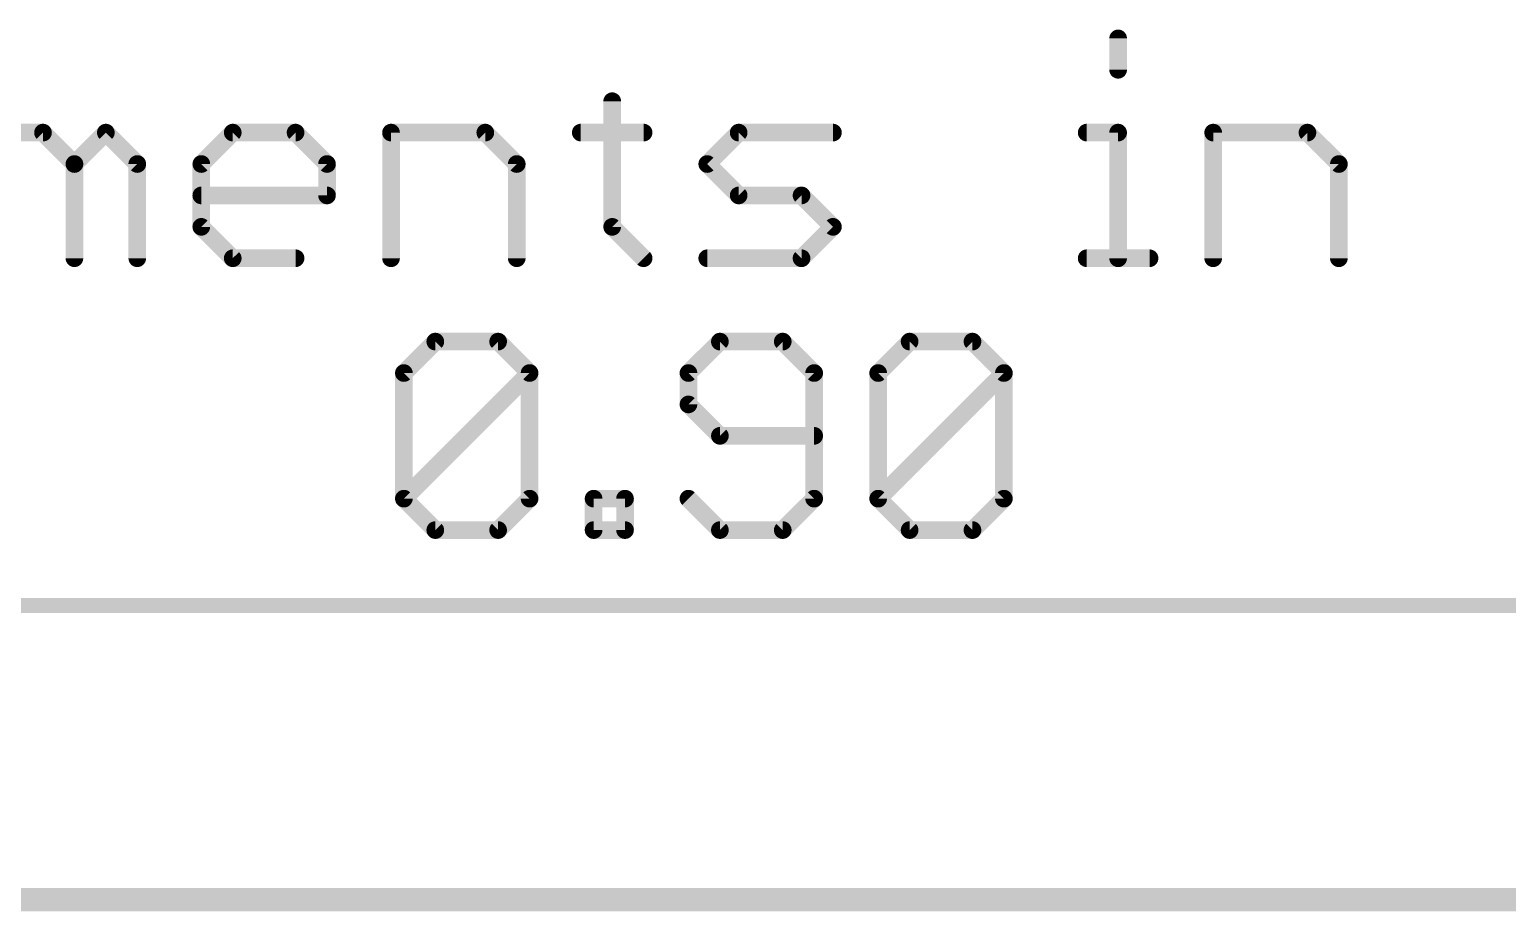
# Model space of a CAD drawing. Extents: x -37 to 70, y -12 to 15.
# Drawn here: x 5.79 to 18.55, y 7.52 to 15.13 of the extents above; entities that cross this region are included whole.
import ezdxf

# ---------------------------------------------------------------- set-up
doc = ezdxf.new("R2010")
doc.units = 0
doc.layers.add('20', color=53, linetype='CONTINUOUS')
doc.layers.add('47', color=253, linetype='CONTINUOUS')

msp = doc.modelspace()

# ---------------------------------------------------------------- linework, layer by layer
at = {"layer": '20', "const_width": 0.2032}
msp.add_lwpolyline([(0, 7.62), (22.86, 7.62)], dxfattribs=at)
at = {"layer": '47'}
for points, const_width in [([(15.1881, 15.0554), (15.1881, 14.7842)], 0.1524), ([(10.8223, 14.513), (10.8223, 13.4284)], 0.1524), ([(5.6397, 14.2419), (5.9109, 14.2419)], 0.1524), ([(5.9109, 14.2419), (6.182, 13.9707)], 0.1524), ([(6.182, 13.9707), (6.4532, 14.2419)], 0.1524), ([(6.4532, 14.2419), (6.7244, 13.9707)], 0.1524), ([(7.2769, 13.9707), (7.548, 14.2419)], 0.1524), ([(7.548, 14.2419), (8.0903, 14.2419)], 0.1524), ([(8.0903, 14.2419), (8.3615, 13.9707)], 0.1524), ([(8.914, 13.1572), (8.914, 14.2419)], 0.1524), ([(8.914, 14.2419), (9.7275, 14.2419)], 0.1524), ([(9.7275, 14.2419), (9.9987, 13.9707)], 0.1524), ([(10.5512, 14.2419), (11.0935, 14.2419)], 0.1524), ([(11.6426, 13.9707), (11.9138, 14.2419)], 0.1524), ([(11.9138, 14.2419), (12.7273, 14.2419)], 0.1524), ([(14.9169, 14.2419), (15.1881, 14.2419)], 0.1524), ([(15.1881, 14.2419), (15.1881, 13.1572)], 0.1524), ([(16.0084, 13.1572), (16.0084, 14.2419)], 0.1524), ([(16.0084, 14.2419), (16.8218, 14.2419)], 0.1524), ([(16.8218, 14.2419), (17.093, 13.9707)], 0.1524), ([(6.182, 13.9707), (6.182, 13.1572)], 0.1524), ([(6.7244, 13.9707), (6.7244, 13.1572)], 0.1524), ([(7.2769, 13.4284), (7.2769, 13.9707)], 0.1524), ([(8.3615, 13.9707), (8.3615, 13.6995)], 0.1524), ([(9.9987, 13.9707), (9.9987, 13.1572)], 0.1524), ([(11.9138, 13.6995), (11.6426, 13.9707)], 0.1524), ([(17.093, 13.9707), (17.093, 13.1572)], 0.1524), ([(8.3615, 13.6995), (7.2769, 13.6995)], 0.1524), ([(12.4561, 13.6995), (11.9138, 13.6995)], 0.1524), ([(12.7273, 13.4284), (12.4561, 13.6995)], 0.1524), ([(7.548, 13.1572), (7.2769, 13.4284)], 0.1524), ([(10.8223, 13.4284), (11.0935, 13.1572)], 0.1524), ([(12.4561, 13.1572), (12.7273, 13.4284)], 0.1524), ([(8.0903, 13.1572), (7.548, 13.1572)], 0.1524), ([(11.6426, 13.1572), (12.4561, 13.1572)], 0.1524), ([(14.9169, 13.1572), (15.4592, 13.1572)], 0.1524), ([(9.0248, 12.1665), (9.296, 12.4377)], 0.1524), ([(9.296, 12.4377), (9.8383, 12.4377)], 0.1524), ([(9.8383, 12.4377), (10.1095, 12.1665)], 0.1524), ([(11.7517, 12.4377), (11.4805, 12.1665)], 0.1524), ([(12.294, 12.4377), (11.7517, 12.4377)], 0.1524), ([(12.5652, 12.1665), (12.294, 12.4377)], 0.1524), ([(13.1177, 12.1665), (13.3889, 12.4377)], 0.1524), ([(13.3889, 12.4377), (13.9312, 12.4377)], 0.1524), ([(13.9312, 12.4377), (14.2024, 12.1665)], 0.1524), ([(9.0248, 11.0819), (9.0248, 12.1665)], 0.1524), ([(9.0248, 11.0819), (10.1095, 12.1665)], 0.1524), ([(10.1095, 12.1665), (10.1095, 11.0819)], 0.1524), ([(11.4805, 12.1665), (11.4805, 11.8954)], 0.1524), ([(12.5652, 11.0819), (12.5652, 12.1665)], 0.1524), ([(13.1177, 11.0819), (13.1177, 12.1665)], 0.1524), ([(13.1177, 11.0819), (14.2024, 12.1665)], 0.1524), ([(14.2024, 12.1665), (14.2024, 11.0819)], 0.1524), ([(11.4805, 11.8954), (11.7517, 11.6242)], 0.1524), ([(11.7517, 11.6242), (12.5652, 11.6242)], 0.1524), ([(9.296, 10.8107), (9.0248, 11.0819)], 0.1524), ([(10.1095, 11.0819), (9.8383, 10.8107)], 0.1524), ([(10.662, 10.8107), (10.662, 11.0819)], 0.1524), ([(10.662, 11.0819), (10.9331, 11.0819)], 0.1524), ([(10.9331, 11.0819), (10.9331, 10.8107)], 0.1524), ([(11.4805, 11.0819), (11.7517, 10.8107)], 0.1524), ([(12.294, 10.8107), (12.5652, 11.0819)], 0.1524), ([(13.3889, 10.8107), (13.1177, 11.0819)], 0.1524), ([(14.2024, 11.0819), (13.9312, 10.8107)], 0.1524), ([(9.8383, 10.8107), (9.296, 10.8107)], 0.1524), ([(10.9331, 10.8107), (10.662, 10.8107)], 0.1524), ([(11.7517, 10.8107), (12.294, 10.8107)], 0.1524), ([(13.9312, 10.8107), (13.3889, 10.8107)], 0.1524), ([(0.065, 10.16), (22.795, 10.16)], 0.13)]:
    msp.add_lwpolyline(points, dxfattribs=dict(at, const_width=const_width))
at = {"layer": '47', "const_width": 0.0762}
for points in [[(15.2262, 15.0554, 1), (15.15, 15.0554)], [(15.15, 14.7842, 1), (15.2262, 14.7842)], [(10.8604, 14.513, 1), (10.7842, 14.513)], [(5.9378, 14.2688, 1), (5.8839, 14.2149)], [(5.9109, 14.2038, 1), (5.9109, 14.28)], [(6.4801, 14.2688, 1), (6.4262, 14.2149)], [(6.4801, 14.2149, 1), (6.4262, 14.2688)], [(7.548, 14.28, 1), (7.548, 14.2038)], [(7.575, 14.2149, 1), (7.5211, 14.2688)], [(8.1173, 14.2688, 1), (8.0634, 14.2149)], [(8.0903, 14.2038, 1), (8.0903, 14.28)], [(8.9521, 14.2419, 1), (8.8759, 14.2419)], [(8.914, 14.28, 1), (8.914, 14.2038)], [(9.7544, 14.2688, 1), (9.7006, 14.2149)], [(9.7275, 14.2038, 1), (9.7275, 14.28)], [(10.5512, 14.28, 1), (10.5512, 14.2038)], [(11.0935, 14.2038, 1), (11.0935, 14.28)], [(11.9138, 14.28, 1), (11.9138, 14.2038)], [(11.9407, 14.2149, 1), (11.8868, 14.2688)], [(12.7273, 14.2038, 1), (12.7273, 14.28)], [(14.9169, 14.28, 1), (14.9169, 14.2038)], [(15.2262, 14.2419, 1), (15.15, 14.2419)], [(15.1881, 14.2038, 1), (15.1881, 14.28)], [(16.0465, 14.2419, 1), (15.9703, 14.2419)], [(16.0084, 14.28, 1), (16.0084, 14.2038)], [(16.8488, 14.2688, 1), (16.7949, 14.2149)], [(16.8218, 14.2038, 1), (16.8218, 14.28)], [(6.2201, 13.9707, 1), (6.1439, 13.9707)], [(6.1551, 13.9976, 1), (6.209, 13.9438)], [(6.1551, 13.9438, 1), (6.209, 13.9976)], [(6.7625, 13.9707, 1), (6.6863, 13.9707)], [(6.6974, 13.9438, 1), (6.7513, 13.9976)], [(7.315, 13.9707, 1), (7.2388, 13.9707)], [(7.2499, 13.9976, 1), (7.3038, 13.9438)], [(8.3996, 13.9707, 1), (8.3234, 13.9707)], [(8.3346, 13.9438, 1), (8.3885, 13.9976)], [(10.0368, 13.9707, 1), (9.9606, 13.9707)], [(9.9717, 13.9438, 1), (10.0256, 13.9976)], [(11.6695, 13.9976, 1), (11.6157, 13.9438)], [(11.6157, 13.9976, 1), (11.6695, 13.9438)], [(17.1311, 13.9707, 1), (17.0549, 13.9707)], [(17.0661, 13.9438, 1), (17.12, 13.9976)], [(7.2769, 13.7376, 1), (7.2769, 13.6614)], [(8.3615, 13.6614, 1), (8.3615, 13.7376)], [(11.9138, 13.7376, 1), (11.9138, 13.6614)], [(12.483, 13.7265, 1), (12.4292, 13.6726)], [(12.4561, 13.6614, 1), (12.4561, 13.7376)], [(8.3234, 13.6995, 1), (8.3996, 13.6995)], [(11.8868, 13.6726, 1), (11.9407, 13.7265)], [(7.3038, 13.4553, 1), (7.2499, 13.4014)], [(7.2388, 13.4284, 1), (7.315, 13.4284)], [(10.8493, 13.4553, 1), (10.7954, 13.4014)], [(10.7842, 13.4284, 1), (10.8604, 13.4284)], [(12.7542, 13.4014, 1), (12.7003, 13.4553)], [(12.7003, 13.4014, 1), (12.7542, 13.4553)], [(6.1439, 13.1572, 1), (6.2201, 13.1572)], [(6.6863, 13.1572, 1), (6.7625, 13.1572)], [(7.548, 13.1953, 1), (7.548, 13.1191)], [(7.5211, 13.1303, 1), (7.575, 13.1841)], [(8.0903, 13.1191, 1), (8.0903, 13.1953)], [(8.8759, 13.1572, 1), (8.9521, 13.1572)], [(9.9606, 13.1572, 1), (10.0368, 13.1572)], [(11.0666, 13.1303, 1), (11.1204, 13.1841)], [(11.6426, 13.1953, 1), (11.6426, 13.1191)], [(12.4292, 13.1841, 1), (12.483, 13.1303)], [(12.4561, 13.1191, 1), (12.4561, 13.1953)], [(14.9169, 13.1953, 1), (14.9169, 13.1191)], [(15.15, 13.1572, 1), (15.2262, 13.1572)], [(15.4592, 13.1191, 1), (15.4592, 13.1953)], [(15.9703, 13.1572, 1), (16.0465, 13.1572)], [(17.0549, 13.1572, 1), (17.1311, 13.1572)], [(9.296, 12.4758, 1), (9.296, 12.3996)], [(9.3229, 12.4107, 1), (9.269, 12.4646)], [(9.8652, 12.4646, 1), (9.8114, 12.4107)], [(9.8383, 12.3996, 1), (9.8383, 12.4758)], [(11.7517, 12.4758, 1), (11.7517, 12.3996)], [(11.7786, 12.4107, 1), (11.7248, 12.4646)], [(12.321, 12.4646, 1), (12.2671, 12.4107)], [(12.294, 12.3996, 1), (12.294, 12.4758)], [(13.3889, 12.4758, 1), (13.3889, 12.3996)], [(13.4158, 12.4107, 1), (13.3619, 12.4646)], [(13.9581, 12.4646, 1), (13.9043, 12.4107)], [(13.9312, 12.3996, 1), (13.9312, 12.4758)], [(9.0629, 12.1665, 1), (8.9867, 12.1665)], [(10.1476, 12.1665, 1), (10.0714, 12.1665)], [(10.1364, 12.1396, 1), (10.0825, 12.1935)], [(11.5186, 12.1665, 1), (11.4424, 12.1665)], [(12.6033, 12.1665, 1), (12.5271, 12.1665)], [(13.1558, 12.1665, 1), (13.0796, 12.1665)], [(14.2405, 12.1665, 1), (14.1643, 12.1665)], [(14.2293, 12.1396, 1), (14.1754, 12.1935)], [(8.9979, 12.1935, 1), (9.0518, 12.1396)], [(10.0825, 12.1396, 1), (10.1364, 12.1935)], [(11.4536, 12.1935, 1), (11.5075, 12.1396)], [(12.5383, 12.1396, 1), (12.5921, 12.1935)], [(13.0908, 12.1935, 1), (13.1446, 12.1396)], [(14.1754, 12.1396, 1), (14.2293, 12.1935)], [(11.5075, 11.9223, 1), (11.4536, 11.8684)], [(11.4424, 11.8954, 1), (11.5186, 11.8954)], [(11.7517, 11.6623, 1), (11.7517, 11.5861)], [(11.7248, 11.5973, 1), (11.7786, 11.6511)], [(12.5652, 11.5861, 1), (12.5652, 11.6623)], [(9.0518, 11.1088, 1), (8.9979, 11.0549)], [(8.9979, 11.1088, 1), (9.0518, 11.0549)], [(8.9867, 11.0819, 1), (9.0629, 11.0819)], [(10.0714, 11.0819, 1), (10.1476, 11.0819)], [(10.1364, 11.0549, 1), (10.0825, 11.1088)], [(10.7001, 11.0819, 1), (10.6239, 11.0819)], [(10.662, 11.12, 1), (10.662, 11.0438)], [(10.9712, 11.0819, 1), (10.895, 11.0819)], [(10.9331, 11.0438, 1), (10.9331, 11.12)], [(11.5075, 11.1088, 1), (11.4536, 11.0549)], [(12.5271, 11.0819, 1), (12.6033, 11.0819)], [(12.5921, 11.0549, 1), (12.5383, 11.1088)], [(13.1446, 11.1088, 1), (13.0908, 11.0549)], [(13.0908, 11.1088, 1), (13.1446, 11.0549)], [(13.0796, 11.0819, 1), (13.1558, 11.0819)], [(14.1643, 11.0819, 1), (14.2405, 11.0819)], [(14.2293, 11.0549, 1), (14.1754, 11.1088)], [(9.296, 10.8488, 1), (9.296, 10.7726)], [(9.269, 10.7838, 1), (9.3229, 10.8376)], [(9.8114, 10.8376, 1), (9.8652, 10.7838)], [(9.8383, 10.7726, 1), (9.8383, 10.8488)], [(10.662, 10.8488, 1), (10.662, 10.7726)], [(10.6239, 10.8107, 1), (10.7001, 10.8107)], [(10.895, 10.8107, 1), (10.9712, 10.8107)], [(10.9331, 10.7726, 1), (10.9331, 10.8488)], [(11.7517, 10.8488, 1), (11.7517, 10.7726)], [(11.7248, 10.7838, 1), (11.7786, 10.8376)], [(12.2671, 10.8376, 1), (12.321, 10.7838)], [(12.294, 10.7726, 1), (12.294, 10.8488)], [(13.3889, 10.8488, 1), (13.3889, 10.7726)], [(13.3619, 10.7838, 1), (13.4158, 10.8376)], [(13.9043, 10.8376, 1), (13.9581, 10.7838)], [(13.9312, 10.7726, 1), (13.9312, 10.8488)]]:
    msp.add_lwpolyline(points, format="xyb", dxfattribs=at)

doc.saveas('drawing.dxf')
